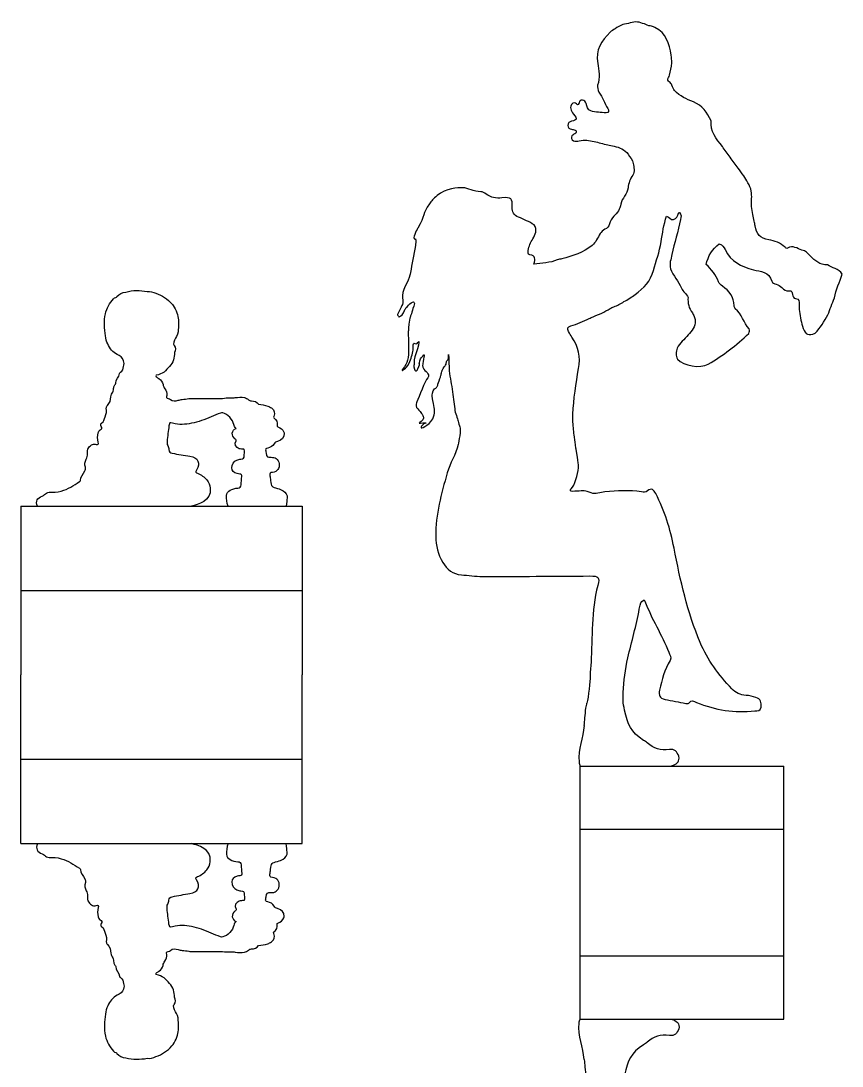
# Model space of a CAD drawing. Header units: centimetres. Extents: x 1.3 to 63.6, y -6.4 to 41.1.
# Drawn here: x 44.15 to 63.63, y 10.13 to 34.92 of the extents above; entities that cross this region are included whole.
import ezdxf

# ---------------------------------------------------------------- set-up
doc = ezdxf.new("R2010")
doc.units = ezdxf.units.CM
doc.layers.add('1. CORTE', color=5, linetype='Continuous')
doc.layers.add('3. CONTORNO', color=3, linetype='Continuous')

msp = doc.modelspace()

# ---------------------------------------------------------------- linework, layer by layer
at = {"layer": '1. CORTE', "ltscale": 0.1}
for p, q in [((44.151, 23.408), (44.544, 23.408)), ((44.151, 23.408), (44.151, 19.408)), ((48.194, 23.408), (49.066, 23.408)), ((50.44, 23.408), (50.82, 23.408)), ((50.82, 23.408), (50.82, 19.408)), ((44.151, 15.408), (44.151, 19.408)), ((50.82, 15.408), (50.82, 19.408)), ((57.415, 11.247), (57.415, 17.247)), ((59.573, 17.247), (62.244, 17.247)), ((62.244, 11.247), (62.244, 17.247)), ((44.151, 15.408), (44.544, 15.408)), ((48.194, 15.408), (49.066, 15.408)), ((50.44, 15.408), (50.82, 15.408)), ((59.573, 11.247), (62.244, 11.247))]:
    msp.add_line(p, q, dxfattribs=at)
at = {"layer": '1. CORTE'}
for points in [[(58.242, 34.733), (58.203, 34.707), (58.161, 34.683), (58.127, 34.65)], [(58.425, 34.834), (58.358, 34.811), (58.301, 34.771), (58.242, 34.733)], [(58.604, 34.871), (58.547, 34.844), (58.483, 34.852), (58.425, 34.834)], [(58.937, 34.847), (58.829, 34.89), (58.719, 34.92), (58.604, 34.871)], [(59.078, 34.807), (59.024, 34.796), (58.984, 34.835), (58.937, 34.847)], [(59.184, 34.766), (59.149, 34.78), (59.113, 34.793), (59.078, 34.807)], [(59.572, 34.11), (59.526, 34.377), (59.465, 34.637), (59.184, 34.766)], [(58.127, 34.65), (57.919, 34.449), (57.771, 34.238), (57.83, 33.912)], [(59.588, 33.924), (59.589, 33.986), (59.583, 34.048), (59.572, 34.11)], [(57.83, 33.912), (57.859, 33.753), (57.897, 33.568), (57.823, 33.399)], [(59.531, 33.633), (59.553, 33.73), (59.585, 33.824), (59.588, 33.924)], [(59.588, 33.392), (59.587, 33.463), (59.448, 33.477), (59.512, 33.576)], [(59.512, 33.576), (59.521, 33.594), (59.527, 33.613), (59.531, 33.633)], [(57.823, 33.399), (57.82, 33.34), (57.835, 33.285), (57.859, 33.231)], [(57.859, 33.231), (57.948, 33.112), (57.987, 32.966), (58.073, 32.845)], [(59.656, 33.267), (59.626, 33.305), (59.607, 33.348), (59.588, 33.392)], [(60.1, 33.001), (59.939, 33.066), (59.775, 33.129), (59.656, 33.267)], [(57.24, 32.971), (57.147, 32.876), (57.195, 32.792), (57.26, 32.707)], [(57.301, 32.966), (57.281, 32.975), (57.261, 32.978), (57.24, 32.971)], [(57.388, 32.977), (57.368, 32.889), (57.332, 32.952), (57.301, 32.966)], [(57.47, 33.043), (57.426, 33.044), (57.398, 33.018), (57.388, 32.977)], [(57.557, 32.961), (57.541, 33.001), (57.522, 33.042), (57.47, 33.043)], [(60.523, 32.553), (60.427, 32.745), (60.311, 32.915), (60.1, 33.001)], [(57.665, 32.786), (57.585, 32.809), (57.582, 32.895), (57.557, 32.961)], [(58.031, 32.74), (57.908, 32.743), (57.783, 32.753), (57.665, 32.786)], [(58.073, 32.845), (58.106, 32.798), (58.093, 32.739), (58.031, 32.74)], [(57.209, 32.539), (57.159, 32.524), (57.12, 32.5), (57.12, 32.443)], [(57.26, 32.707), (57.354, 32.585), (57.352, 32.582), (57.209, 32.539)], [(60.787, 31.943), (60.646, 32.124), (60.494, 32.299), (60.523, 32.553)], [(57.12, 32.443), (57.12, 32.386), (57.158, 32.36), (57.21, 32.349)], [(57.267, 32.233), (57.231, 32.208), (57.193, 32.182), (57.209, 32.131)], [(57.21, 32.349), (57.224, 32.347), (57.238, 32.344), (57.252, 32.341)], [(57.252, 32.341), (57.279, 32.335), (57.312, 32.333), (57.322, 32.301)], [(57.322, 32.301), (57.337, 32.254), (57.292, 32.25), (57.267, 32.233)], [(57.209, 32.131), (57.226, 32.076), (57.273, 32.066), (57.323, 32.066)], [(57.323, 32.066), (57.347, 32.066), (57.371, 32.068), (57.394, 32.075)], [(57.394, 32.075), (57.513, 32.111), (57.628, 32.09), (57.743, 32.056)], [(57.743, 32.056), (57.854, 32.04), (57.959, 31.999), (58.069, 31.984)], [(58.069, 31.984), (58.118, 31.968), (58.168, 31.957), (58.219, 31.947)], [(58.219, 31.947), (58.35, 31.92), (58.47, 31.873), (58.55, 31.756)], [(58.55, 31.756), (58.601, 31.69), (58.655, 31.626), (58.674, 31.542)], [(60.88, 31.818), (60.845, 31.857), (60.816, 31.9), (60.787, 31.943)], [(61.071, 31.553), (61.003, 31.638), (60.946, 31.732), (60.88, 31.818)], [(58.674, 31.542), (58.687, 31.448), (58.719, 31.344), (58.662, 31.264)], [(61.162, 31.431), (61.132, 31.472), (61.103, 31.514), (61.071, 31.553)], [(58.662, 31.264), (58.596, 31.169), (58.562, 31.067), (58.55, 30.961)], [(61.293, 31.245), (61.248, 31.306), (61.205, 31.369), (61.162, 31.431)], [(61.394, 31.082), (61.366, 31.14), (61.327, 31.191), (61.293, 31.245)], [(61.472, 30.883), (61.46, 30.955), (61.429, 31.019), (61.394, 31.082)], [(54.021, 30.776), (53.937, 30.709), (53.885, 30.641), (53.841, 30.583)], [(54.63, 30.964), (54.502, 30.967), (54.243, 30.952), (54.021, 30.776)], [(55.056, 30.868), (54.888, 30.87), (54.757, 30.961), (54.63, 30.964)], [(55.186, 30.814), (55.147, 30.842), (55.103, 30.868), (55.056, 30.868)], [(55.559, 30.727), (55.421, 30.698), (55.298, 30.732), (55.186, 30.814)], [(58.55, 30.961), (58.534, 30.81), (58.406, 30.714), (58.379, 30.575)], [(61.482, 30.705), (61.485, 30.765), (61.48, 30.824), (61.472, 30.883)], [(53.841, 30.583), (53.672, 30.358), (53.737, 30.295), (53.564, 30.004)], [(55.803, 30.498), (55.806, 30.716), (55.789, 30.737), (55.559, 30.727)], [(55.953, 30.265), (55.844, 30.309), (55.802, 30.396), (55.803, 30.498)], [(58.379, 30.575), (58.355, 30.455), (58.302, 30.364), (58.211, 30.288)], [(61.51, 30.33), (61.485, 30.454), (61.469, 30.578), (61.482, 30.705)], [(56.324, 30.085), (56.205, 30.155), (56.081, 30.214), (55.953, 30.265)], [(58.211, 30.288), (58.169, 30.232), (58.118, 30.179), (58.108, 30.107)], [(59.333, 29.678), (59.366, 29.884), (59.4, 30.089), (59.461, 30.29)], [(59.461, 30.29), (59.532, 30.275), (59.557, 30.193), (59.63, 30.208)], [(59.63, 30.208), (59.703, 30.231), (59.719, 30.298), (59.748, 30.357)], [(59.748, 30.357), (59.75, 30.362), (59.752, 30.366), (59.756, 30.37)], [(59.756, 30.37), (59.759, 30.373), (59.766, 30.378), (59.767, 30.377)], [(59.767, 30.377), (59.826, 30.33), (59.804, 30.268), (59.794, 30.21)], [(61.541, 30.17), (61.527, 30.223), (61.515, 30.275), (61.51, 30.33)], [(53.564, 30.004), (53.564, 30.004), (53.445, 29.805), (53.477, 29.756)], [(56.292, 29.753), (56.352, 29.857), (56.408, 29.966), (56.324, 30.085)], [(58.108, 30.107), (58.098, 30.036), (58.053, 30.003), (57.996, 29.977)], [(59.794, 30.21), (59.744, 29.929), (59.649, 29.658), (59.59, 29.379)], [(61.566, 30.059), (61.561, 30.096), (61.548, 30.132), (61.541, 30.17)], [(61.889, 29.728), (61.681, 29.756), (61.593, 29.869), (61.566, 30.059)], [(53.477, 29.756), (53.483, 29.747), (53.49, 29.746), (53.49, 29.746)], [(53.49, 29.746), (53.498, 29.744), (53.503, 29.749), (53.506, 29.749)], [(53.506, 29.749), (53.532, 29.745), (53.51, 29.595), (53.51, 29.595)], [(56.182, 29.477), (56.196, 29.578), (56.242, 29.665), (56.292, 29.753)], [(57.89, 29.875), (57.827, 29.78), (57.79, 29.668), (57.698, 29.594)], [(57.996, 29.977), (57.953, 29.951), (57.921, 29.913), (57.89, 29.875)], [(53.51, 29.595), (53.474, 29.362), (53.425, 29.151), (53.389, 28.956)], [(57.698, 29.594), (57.488, 29.425), (57.239, 29.343), (56.983, 29.277)], [(59.153, 29.001), (59.214, 29.226), (59.299, 29.445), (59.333, 29.678)], [(60.402, 29.145), (60.453, 29.34), (60.538, 29.513), (60.714, 29.629)], [(60.714, 29.629), (60.789, 29.614), (60.824, 29.551), (60.852, 29.495)], [(62.274, 29.554), (62.164, 29.652), (62.026, 29.71), (61.889, 29.728)], [(62.336, 29.529), (62.315, 29.517), (62.292, 29.538), (62.274, 29.554)], [(62.671, 29.484), (62.562, 29.521), (62.461, 29.605), (62.336, 29.529)], [(56.225, 29.374), (56.164, 29.385), (56.177, 29.435), (56.182, 29.477)], [(56.314, 29.154), (56.36, 29.273), (56.352, 29.351), (56.225, 29.374)], [(56.872, 29.253), (56.699, 29.177), (56.513, 29.177), (56.314, 29.154)], [(56.983, 29.277), (56.947, 29.267), (56.908, 29.269), (56.872, 29.253)], [(59.59, 29.379), (59.567, 29.268), (59.526, 29.158), (59.557, 29.042)], [(60.852, 29.495), (60.991, 29.214), (61.231, 29.091), (61.523, 29.018)], [(62.873, 29.347), (62.812, 29.401), (62.77, 29.485), (62.671, 29.484)], [(63.277, 29.132), (63.101, 29.126), (62.985, 29.232), (62.873, 29.347)], [(59.557, 29.042), (59.622, 28.876), (59.743, 28.741), (59.82, 28.582)], [(60.698, 28.734), (60.639, 28.9), (60.523, 29.024), (60.402, 29.145)], [(61.523, 29.018), (61.689, 28.976), (61.9, 28.973), (61.962, 28.745)], [(63.627, 28.916), (63.546, 29.046), (63.394, 29.061), (63.277, 29.132)], [(53.377, 28.892), (53.355, 28.754), (53.164, 28.505), (53.204, 28.337)], [(53.389, 28.956), (53.383, 28.922), (53.38, 28.906), (53.377, 28.892)], [(58.717, 28.434), (58.925, 28.575), (59.087, 28.753), (59.153, 29.001)], [(63.446, 28.35), (63.473, 28.549), (63.577, 28.724), (63.627, 28.916)], [(46.641, 28.488), (46.808, 28.544), (46.976, 28.525), (47.145, 28.501)], [(47.145, 28.501), (47.22, 28.517), (47.285, 28.482), (47.353, 28.461)], [(59.82, 28.582), (59.85, 28.494), (59.94, 28.449), (59.974, 28.363)], [(60.789, 28.628), (60.749, 28.655), (60.714, 28.69), (60.698, 28.734)], [(61.068, 28.162), (61.067, 28.373), (60.955, 28.517), (60.789, 28.628)], [(61.962, 28.745), (61.973, 28.706), (62.024, 28.689), (62.065, 28.674)], [(62.065, 28.674), (62.115, 28.656), (62.163, 28.637), (62.198, 28.595)], [(62.198, 28.595), (62.243, 28.542), (62.298, 28.513), (62.369, 28.518)], [(62.369, 28.518), (62.437, 28.528), (62.444, 28.479), (62.454, 28.432)], [(46.154, 27.973), (46.189, 28.109), (46.256, 28.227), (46.349, 28.332)], [(46.349, 28.332), (46.363, 28.348), (46.379, 28.361), (46.402, 28.36)], [(46.402, 28.36), (46.415, 28.364), (46.423, 28.372), (46.428, 28.384)], [(46.428, 28.384), (46.487, 28.442), (46.555, 28.483), (46.641, 28.488)], [(47.353, 28.461), (47.498, 28.406), (47.628, 28.328), (47.729, 28.207)], [(53.204, 28.337), (53.208, 28.316), (53.22, 28.271), (53.207, 28.216)], [(58.212, 28.139), (58.296, 28.173), (58.377, 28.213), (58.454, 28.263)], [(58.454, 28.263), (58.549, 28.308), (58.633, 28.371), (58.717, 28.434)], [(59.974, 28.363), (59.961, 28.228), (59.993, 28.105), (60.076, 27.996)], [(62.454, 28.432), (62.463, 28.389), (62.474, 28.342), (62.524, 28.336)], [(62.524, 28.336), (62.612, 28.324), (62.609, 28.261), (62.609, 28.199)], [(63.289, 27.949), (63.341, 28.083), (63.394, 28.216), (63.446, 28.35)], [(47.729, 28.207), (47.739, 28.196), (47.75, 28.185), (47.759, 28.172)], [(47.759, 28.172), (47.797, 28.118), (47.832, 28.062), (47.852, 27.998)], [(53.166, 28.13), (53.069, 27.941), (53.082, 27.957), (53.081, 27.955)], [(53.164, 27.926), (53.209, 27.927), (53.249, 28.07), (53.256, 28.078)], [(53.207, 28.216), (53.203, 28.2), (53.2, 28.195), (53.166, 28.13)], [(53.256, 28.078), (53.278, 28.108), (53.407, 28.259), (53.46, 28.255)], [(53.45, 28.101), (53.43, 28.042), (53.416, 27.982), (53.402, 27.944)], [(53.479, 28.237), (53.496, 28.209), (53.476, 28.181), (53.45, 28.101)], [(53.46, 28.255), (53.469, 28.254), (53.476, 28.243), (53.479, 28.237)], [(57.72, 27.901), (57.857, 27.962), (57.998, 28.015), (58.124, 28.099)], [(58.124, 28.099), (58.153, 28.114), (58.182, 28.126), (58.212, 28.139)], [(61.09, 28.095), (61.08, 28.117), (61.068, 28.139), (61.068, 28.162)], [(61.42, 27.616), (61.293, 27.764), (61.253, 27.973), (61.09, 28.095)], [(62.609, 28.199), (62.609, 28.142), (62.611, 28.086), (62.615, 28.029)], [(62.615, 28.029), (62.631, 27.892), (62.663, 27.758), (62.705, 27.627)], [(46.156, 27.45), (46.133, 27.624), (46.114, 27.799), (46.154, 27.973)], [(47.852, 27.998), (47.892, 27.885), (47.901, 27.769), (47.885, 27.651)], [(53.081, 27.955), (53.074, 27.947), (53.11, 27.918), (53.115, 27.903)], [(53.115, 27.903), (53.119, 27.893), (53.153, 27.926), (53.164, 27.926)], [(53.368, 27.824), (53.34, 27.688), (53.339, 27.556), (53.339, 27.556)], [(53.383, 27.885), (53.383, 27.885), (53.374, 27.856), (53.368, 27.824)], [(53.402, 27.944), (53.399, 27.935), (53.391, 27.914), (53.383, 27.885)], [(57.194, 27.689), (57.348, 27.726), (57.486, 27.803), (57.631, 27.862)], [(57.631, 27.862), (57.66, 27.876), (57.69, 27.888), (57.72, 27.901)], [(60.145, 27.816), (60.159, 27.666), (60.058, 27.573), (59.977, 27.471)], [(60.076, 27.996), (60.092, 27.968), (60.105, 27.939), (60.117, 27.909)], [(60.117, 27.909), (60.13, 27.879), (60.14, 27.848), (60.145, 27.816)], [(62.987, 27.514), (63.117, 27.639), (63.199, 27.797), (63.289, 27.949)], [(47.885, 27.651), (47.876, 27.579), (47.887, 27.503), (47.844, 27.438)], [(53.339, 27.556), (53.337, 27.294), (53.358, 27.211), (53.34, 27.011)], [(57.141, 27.551), (57.094, 27.623), (57.118, 27.666), (57.194, 27.689)], [(57.22, 27.417), (57.191, 27.459), (57.169, 27.508), (57.141, 27.551)], [(61.417, 27.508), (61.434, 27.544), (61.434, 27.58), (61.42, 27.616)], [(62.705, 27.627), (62.753, 27.475), (62.834, 27.444), (62.987, 27.514)], [(46.212, 27.257), (46.18, 27.318), (46.164, 27.383), (46.156, 27.45)], [(47.844, 27.438), (47.808, 27.381), (47.772, 27.323), (47.773, 27.251)], [(53.455, 27.193), (53.455, 27.207), (53.451, 27.264), (53.474, 27.273)], [(53.474, 27.273), (53.488, 27.279), (53.501, 27.26), (53.524, 27.262)], [(53.524, 27.262), (53.562, 27.265), (53.583, 27.32), (53.587, 27.318)], [(53.587, 27.318), (53.594, 27.315), (53.573, 27.168), (53.527, 27.049)], [(57.376, 26.673), (57.435, 26.944), (57.375, 27.19), (57.22, 27.417)], [(59.977, 27.471), (59.892, 27.364), (59.777, 27.282), (59.713, 27.158)], [(60.454, 26.78), (60.802, 26.986), (61.125, 27.228), (61.417, 27.508)], [(46.435, 27.007), (46.328, 27.061), (46.261, 27.151), (46.212, 27.257)], [(47.792, 27.054), (47.793, 26.995), (47.786, 26.937), (47.769, 26.88)], [(47.773, 27.251), (47.777, 27.242), (47.779, 27.231), (47.786, 27.223)], [(47.786, 27.223), (47.826, 27.168), (47.826, 27.112), (47.792, 27.054)], [(53.389, 26.878), (53.427, 26.988), (53.461, 27.086), (53.455, 27.193)], [(53.527, 27.049), (53.469, 26.899), (53.479, 26.83), (53.479, 26.811)], [(53.642, 26.93), (53.71, 26.994), (53.721, 27.029), (53.713, 26.97)], [(59.713, 27.158), (59.692, 27.069), (59.671, 26.98), (59.723, 26.894)], [(46.581, 26.859), (46.559, 26.934), (46.503, 26.977), (46.435, 27.007)], [(46.581, 26.724), (46.609, 26.769), (46.596, 26.814), (46.581, 26.859)], [(47.769, 26.88), (47.728, 26.759), (47.63, 26.682), (47.551, 26.59)], [(53.269, 26.68), (53.297, 26.705), (53.348, 26.759), (53.389, 26.878)], [(53.34, 27.011), (53.331, 26.899), (53.316, 26.834), (53.281, 26.769)], [(53.479, 26.811), (53.481, 26.734), (53.459, 26.76), (53.486, 26.659)], [(53.564, 26.666), (53.61, 26.768), (53.605, 26.781), (53.599, 26.787)], [(53.599, 26.787), (53.596, 26.791), (53.629, 26.918), (53.642, 26.93)], [(53.681, 26.794), (53.688, 26.797), (53.659, 26.715), (53.706, 26.659)], [(53.696, 26.873), (53.696, 26.873), (53.68, 26.793), (53.681, 26.794)], [(53.713, 26.97), (53.707, 26.925), (53.692, 26.873), (53.696, 26.873)], [(54.167, 26.678), (54.206, 26.744), (54.222, 26.744), (54.234, 26.779)], [(54.234, 26.779), (54.244, 26.81), (54.234, 26.814), (54.247, 26.843)], [(54.247, 26.843), (54.259, 26.868), (54.27, 26.87), (54.281, 26.898)], [(54.281, 26.898), (54.288, 26.916), (54.29, 26.931), (54.292, 26.954)], [(54.292, 26.954), (54.296, 26.986), (54.295, 27.011), (54.295, 27.011)], [(54.295, 27.011), (54.295, 27.011), (54.297, 26.934), (54.304, 26.678)], [(59.723, 26.894), (59.874, 26.74), (60.261, 26.665), (60.454, 26.78)], [(46.401, 26.327), (46.4, 26.416), (46.476, 26.474), (46.493, 26.555)], [(46.493, 26.555), (46.495, 26.567), (46.502, 26.58), (46.512, 26.586)], [(46.512, 26.586), (46.564, 26.618), (46.578, 26.668), (46.581, 26.724)], [(47.551, 26.59), (47.49, 26.561), (47.429, 26.531), (47.362, 26.515)], [(53.281, 26.769), (53.24, 26.693), (53.183, 26.638), (53.191, 26.63)], [(53.191, 26.63), (53.197, 26.624), (53.238, 26.651), (53.269, 26.68)], [(53.486, 26.659), (53.489, 26.649), (53.495, 26.624), (53.512, 26.62)], [(53.512, 26.62), (53.513, 26.619), (53.518, 26.618), (53.525, 26.62)], [(53.525, 26.62), (53.545, 26.626), (53.556, 26.649), (53.564, 26.666)], [(53.706, 26.659), (53.747, 26.611), (53.775, 26.602), (53.804, 26.551)], [(53.804, 26.551), (53.811, 26.538), (53.823, 26.515), (53.818, 26.49)], [(54.104, 26.481), (54.116, 26.522), (54.113, 26.53), (54.124, 26.576)], [(54.124, 26.576), (54.135, 26.616), (54.144, 26.637), (54.149, 26.647)], [(54.149, 26.647), (54.155, 26.659), (54.161, 26.668), (54.167, 26.678)], [(54.304, 26.678), (54.297, 26.598), (54.328, 26.516), (54.337, 26.431)], [(57.244, 25.592), (57.257, 25.956), (57.316, 26.315), (57.376, 26.673)], [(46.353, 26.228), (46.358, 26.25), (46.368, 26.27), (46.38, 26.29)], [(46.38, 26.29), (46.387, 26.302), (46.401, 26.314), (46.401, 26.327)], [(47.362, 26.515), (47.343, 26.507), (47.343, 26.496), (47.357, 26.482)], [(47.357, 26.482), (47.377, 26.463), (47.402, 26.452), (47.425, 26.437)], [(47.425, 26.437), (47.478, 26.404), (47.511, 26.357), (47.521, 26.297)], [(47.521, 26.297), (47.528, 26.258), (47.543, 26.225), (47.566, 26.195)], [(53.8, 26.455), (53.734, 26.378), (53.592, 26.009), (53.544, 25.884)], [(53.818, 26.49), (53.814, 26.471), (53.803, 26.459), (53.8, 26.455)], [(54.018, 26.238), (54.03, 26.256), (54.03, 26.264), (54.043, 26.309)], [(54.043, 26.309), (54.045, 26.313), (54.06, 26.356), (54.089, 26.44)], [(54.089, 26.44), (54.101, 26.473), (54.102, 26.475), (54.104, 26.481)], [(54.337, 26.431), (54.367, 26.268), (54.392, 26.104), (54.41, 25.939)], [(46.285, 26.007), (46.287, 26.049), (46.309, 26.082), (46.329, 26.116)], [(46.329, 26.116), (46.354, 26.149), (46.344, 26.191), (46.353, 26.228)], [(47.566, 26.195), (47.601, 26.148), (47.621, 26.096), (47.608, 26.036)], [(47.608, 26.036), (47.59, 25.996), (47.603, 25.973), (47.646, 25.966)], [(53.906, 26.01), (53.906, 26.04), (53.904, 26.136), (53.964, 26.19)], [(53.964, 26.19), (53.984, 26.208), (54, 26.212), (54.018, 26.238)], [(46.175, 25.737), (46.177, 25.76), (46.185, 25.783), (46.202, 25.798)], [(46.202, 25.798), (46.262, 25.856), (46.28, 25.929), (46.285, 26.007)], [(47.646, 25.966), (47.665, 25.962), (47.684, 25.956), (47.698, 25.943)], [(47.698, 25.943), (47.754, 25.891), (47.816, 25.902), (47.88, 25.922)], [(47.88, 25.922), (47.912, 25.93), (47.944, 25.938), (47.976, 25.941)], [(47.976, 25.941), (48.027, 25.954), (48.081, 25.947), (48.131, 25.961)], [(48.131, 25.961), (48.165, 25.967), (48.199, 25.967), (48.232, 25.965)], [(48.232, 25.965), (48.327, 25.964), (48.421, 25.965), (48.516, 25.966)], [(48.516, 25.966), (48.606, 25.97), (48.697, 25.963), (48.788, 25.966)], [(48.788, 25.966), (48.852, 25.971), (48.917, 25.955), (48.981, 25.973)], [(48.981, 25.973), (49.03, 25.983), (49.079, 25.975), (49.127, 25.978)], [(49.127, 25.978), (49.162, 25.98), (49.198, 25.972), (49.233, 25.985)], [(49.233, 25.985), (49.306, 25.991), (49.379, 26.002), (49.452, 25.986)], [(49.452, 25.986), (49.488, 25.976), (49.522, 25.961), (49.551, 25.936)], [(49.551, 25.936), (49.57, 25.92), (49.593, 25.907), (49.618, 25.907)], [(49.618, 25.907), (49.687, 25.907), (49.746, 25.888), (49.785, 25.827)], [(49.785, 25.827), (49.86, 25.816), (49.936, 25.812), (50.008, 25.785)], [(50.008, 25.785), (50.036, 25.771), (50.065, 25.757), (50.093, 25.742)], [(53.544, 25.884), (53.533, 25.855), (53.513, 25.802), (53.535, 25.754)], [(53.923, 25.914), (53.909, 25.981), (53.907, 25.989), (53.906, 26.01)], [(53.96, 25.613), (53.969, 25.673), (53.964, 25.725), (53.923, 25.914)], [(54.41, 25.939), (54.428, 25.866), (54.433, 25.792), (54.439, 25.717)], [(46.151, 25.531), (46.171, 25.598), (46.2, 25.664), (46.175, 25.737)], [(48.884, 25.617), (48.809, 25.59), (48.734, 25.566), (48.662, 25.532)], [(48.939, 25.622), (48.919, 25.627), (48.902, 25.624), (48.884, 25.617)], [(49.198, 25.347), (49.182, 25.461), (49.054, 25.597), (48.939, 25.622)], [(50.093, 25.742), (50.17, 25.673), (50.18, 25.635), (50.146, 25.539)], [(50.146, 25.539), (50.14, 25.524), (50.135, 25.513), (50.151, 25.502)], [(53.535, 25.754), (53.542, 25.738), (53.548, 25.737), (53.59, 25.69)], [(53.59, 25.69), (53.63, 25.644), (53.651, 25.621), (53.668, 25.59)], [(53.645, 25.27), (53.668, 25.248), (53.885, 25.357), (53.947, 25.552)], [(53.668, 25.59), (53.691, 25.549), (53.703, 25.527), (53.7, 25.501)], [(53.947, 25.552), (53.948, 25.559), (53.956, 25.582), (53.96, 25.613)], [(54.439, 25.717), (54.446, 25.632), (54.512, 25.477), (54.521, 25.426)], [(57.259, 25.222), (57.253, 25.345), (57.227, 25.468), (57.244, 25.592)], [(46.032, 25.218), (46.072, 25.238), (46.083, 25.264), (46.056, 25.303)], [(46.056, 25.303), (46.039, 25.329), (46.039, 25.359), (46.064, 25.376)], [(46.064, 25.376), (46.12, 25.414), (46.132, 25.474), (46.151, 25.531)], [(47.663, 25.319), (47.645, 25.195), (47.633, 25.07), (47.618, 24.945)], [(47.75, 25.38), (47.684, 25.402), (47.673, 25.39), (47.663, 25.319)], [(48.198, 25.376), (48.049, 25.35), (47.9, 25.331), (47.75, 25.38)], [(48.662, 25.532), (48.513, 25.462), (48.36, 25.405), (48.198, 25.376)], [(49.255, 25.256), (49.227, 25.284), (49.206, 25.312), (49.198, 25.347)], [(50.151, 25.502), (50.216, 25.459), (50.236, 25.397), (50.229, 25.323)], [(50.229, 25.323), (50.228, 25.31), (50.232, 25.299), (50.245, 25.292)], [(50.245, 25.292), (50.308, 25.268), (50.359, 25.231), (50.388, 25.168)], [(53.7, 25.501), (53.692, 25.433), (53.591, 25.396), (53.597, 25.383)], [(53.597, 25.383), (53.603, 25.371), (53.761, 25.394), (53.762, 25.389)], [(53.645, 25.291), (53.643, 25.285), (53.64, 25.275), (53.645, 25.27)], [(53.699, 25.355), (53.675, 25.335), (53.653, 25.323), (53.645, 25.291)], [(53.762, 25.389), (53.763, 25.386), (53.702, 25.357), (53.699, 25.355)], [(54.521, 25.426), (54.529, 25.397), (54.553, 25.309), (54.56, 25.295)], [(54.56, 25.295), (54.599, 25.216), (54.531, 24.948), (54.522, 24.871)], [(45.986, 24.926), (45.97, 25), (45.961, 25.074), (45.984, 25.148)], [(45.984, 25.148), (45.993, 25.177), (46.004, 25.204), (46.032, 25.218)], [(49.227, 25.009), (49.189, 25.046), (49.161, 25.087), (49.162, 25.143)], [(49.162, 25.143), (49.174, 25.194), (49.198, 25.236), (49.255, 25.256)], [(50.394, 25.139), (50.392, 25.035), (50.352, 24.984), (50.239, 24.944)], [(50.388, 25.168), (50.391, 25.158), (50.393, 25.149), (50.394, 25.139)], [(57.27, 25.103), (57.264, 25.143), (57.261, 25.182), (57.259, 25.222)], [(57.305, 24.867), (57.297, 24.946), (57.283, 25.025), (57.27, 25.103)], [(45.731, 24.651), (45.729, 24.703), (45.729, 24.755), (45.76, 24.801)], [(45.76, 24.801), (45.784, 24.834), (45.812, 24.862), (45.851, 24.876)], [(45.851, 24.876), (45.879, 24.885), (45.909, 24.885), (45.937, 24.876)], [(45.937, 24.876), (45.988, 24.861), (45.995, 24.882), (45.986, 24.926)], [(47.618, 24.945), (47.614, 24.911), (47.618, 24.879), (47.633, 24.847)], [(47.633, 24.847), (47.647, 24.817), (47.662, 24.786), (47.662, 24.752)], [(49.33, 24.773), (49.244, 24.805), (49.213, 24.878), (49.253, 24.962)], [(49.253, 24.962), (49.269, 24.991), (49.24, 24.996), (49.227, 25.009)], [(50.004, 24.79), (49.963, 24.783), (49.951, 24.763), (49.956, 24.726)], [(50.155, 24.89), (50.123, 24.831), (50.067, 24.802), (50.004, 24.79)], [(50.239, 24.944), (50.201, 24.942), (50.174, 24.926), (50.155, 24.89)], [(54.522, 24.871), (54.469, 24.634), (54.328, 24.432), (54.262, 24.2)], [(57.32, 24.761), (57.313, 24.796), (57.308, 24.831), (57.305, 24.867)], [(45.701, 24.526), (45.724, 24.566), (45.732, 24.606), (45.731, 24.651)], [(47.662, 24.752), (47.663, 24.699), (47.694, 24.68), (47.74, 24.669)], [(47.74, 24.669), (47.879, 24.639), (48.02, 24.615), (48.161, 24.595)], [(48.161, 24.595), (48.351, 24.568), (48.418, 24.428), (48.312, 24.266)], [(49.429, 24.76), (49.396, 24.763), (49.362, 24.762), (49.33, 24.773)], [(49.37, 24.527), (49.426, 24.529), (49.45, 24.554), (49.444, 24.609)], [(49.447, 24.756), (49.441, 24.758), (49.435, 24.76), (49.429, 24.76)], [(49.444, 24.609), (49.443, 24.617), (49.445, 24.625), (49.447, 24.634)], [(49.447, 24.634), (49.456, 24.674), (49.465, 24.715), (49.447, 24.756)], [(49.956, 24.726), (49.959, 24.707), (49.962, 24.689), (49.966, 24.67)], [(49.966, 24.67), (49.985, 24.574), (49.989, 24.57), (50.088, 24.569)], [(50.088, 24.569), (50.13, 24.569), (50.172, 24.568), (50.206, 24.539)], [(57.376, 24.32), (57.377, 24.333), (57.372, 24.478), (57.32, 24.761)], [(45.679, 24.333), (45.656, 24.399), (45.666, 24.466), (45.701, 24.526)], [(45.666, 24.245), (45.686, 24.272), (45.691, 24.298), (45.679, 24.333)], [(49.155, 24.316), (49.152, 24.403), (49.198, 24.478), (49.272, 24.505)], [(49.283, 24.183), (49.197, 24.207), (49.157, 24.249), (49.155, 24.316)], [(49.272, 24.505), (49.304, 24.517), (49.337, 24.526), (49.37, 24.527)], [(50.277, 24.421), (50.29, 24.303), (50.235, 24.226), (50.117, 24.213)], [(50.206, 24.539), (50.244, 24.508), (50.265, 24.467), (50.277, 24.421)], [(57.204, 23.82), (57.282, 23.906), (57.364, 24.154), (57.376, 24.32)], [(45.563, 24.021), (45.56, 24.114), (45.64, 24.167), (45.666, 24.245)], [(48.312, 24.266), (48.28, 24.217), (48.295, 24.208), (48.339, 24.191)], [(48.339, 24.191), (48.426, 24.157), (48.501, 24.104), (48.561, 24.032)], [(49.345, 24.172), (49.324, 24.173), (49.303, 24.178), (49.283, 24.183)], [(49.39, 24.114), (49.397, 24.148), (49.383, 24.17), (49.345, 24.172)], [(49.372, 23.914), (49.382, 23.98), (49.377, 24.048), (49.39, 24.114)], [(50.117, 24.213), (50.059, 24.207), (50.047, 24.185), (50.055, 24.134)], [(50.055, 24.134), (50.061, 24.099), (50.069, 24.064), (50.069, 24.028)], [(54.262, 24.2), (54.122, 23.707), (53.985, 23.213), (53.989, 22.694)], [(45.107, 23.77), (45.269, 23.811), (45.405, 23.901), (45.539, 23.994)], [(45.539, 23.994), (45.55, 24.002), (45.564, 24.009), (45.563, 24.021)], [(49.115, 23.787), (49.168, 23.823), (49.231, 23.836), (49.294, 23.838)], [(49.294, 23.838), (49.347, 23.841), (49.365, 23.865), (49.372, 23.914)], [(50.069, 24.028), (50.07, 24.02), (50.069, 24.03), (50.07, 24.022)], [(50.07, 24.022), (50.092, 23.867), (50.092, 23.867), (50.239, 23.831)], [(50.239, 23.831), (50.287, 23.819), (50.331, 23.802), (50.372, 23.776)], [(57.184, 23.777), (57.178, 23.793), (57.198, 23.814), (57.204, 23.82)], [(59.206, 23.708), (59.158, 23.797), (59.111, 23.855), (59.009, 23.771)], [(44.544, 23.408), (44.498, 23.533), (44.532, 23.605), (44.659, 23.65)], [(44.659, 23.65), (44.68, 23.658), (44.696, 23.67), (44.711, 23.685)], [(44.711, 23.685), (44.741, 23.716), (44.778, 23.734), (44.821, 23.739)], [(44.821, 23.739), (44.917, 23.741), (45.015, 23.733), (45.107, 23.77)], [(49.03, 23.66), (49.021, 23.727), (49.07, 23.757), (49.115, 23.787)], [(49.066, 23.408), (49.035, 23.489), (49.026, 23.592), (49.03, 23.66)], [(50.372, 23.776), (50.433, 23.734), (50.474, 23.681), (50.465, 23.602)], [(50.465, 23.602), (50.459, 23.574), (50.453, 23.485), (50.44, 23.408)], [(57.341, 23.766), (57.275, 23.763), (57.195, 23.751), (57.184, 23.777)], [(57.677, 23.726), (57.53, 23.79), (57.49, 23.775), (57.341, 23.766)], [(58.001, 23.75), (57.893, 23.739), (57.781, 23.681), (57.677, 23.726)], [(58.87, 23.749), (58.58, 23.796), (58.291, 23.779), (58.001, 23.75)], [(59.009, 23.771), (58.97, 23.738), (58.919, 23.741), (58.87, 23.749)], [(59.641, 22.417), (59.552, 22.867), (59.425, 23.302), (59.206, 23.708)], [(53.989, 22.694), (53.991, 22.474), (54.044, 22.266), (54.155, 22.077)], [(60.262, 20.175), (59.959, 20.893), (59.79, 21.654), (59.641, 22.417)], [(54.155, 22.077), (54.254, 21.909), (54.395, 21.799), (54.597, 21.782)], [(54.597, 21.782), (54.764, 21.769), (54.931, 21.742), (55.097, 21.743)], [(55.097, 21.743), (55.946, 21.743), (56.795, 21.75), (57.644, 21.755)], [(57.644, 21.755), (57.858, 21.756), (57.884, 21.733), (57.831, 21.529)], [(57.831, 21.529), (57.675, 20.926), (57.706, 20.307), (57.672, 19.695)], [(58.816, 20.966), (58.845, 21.131), (58.848, 21.13), (58.929, 21.189)], [(58.929, 21.189), (58.937, 21.179), (58.947, 21.169), (58.952, 21.157)], [(58.952, 21.157), (59.106, 20.737), (59.354, 20.361), (59.515, 19.944)], [(58.545, 19.813), (58.635, 20.198), (58.747, 20.577), (58.816, 20.966)], [(61.011, 19.082), (60.7, 19.404), (60.435, 19.767), (60.262, 20.175)], [(59.515, 19.944), (59.54, 19.88), (59.593, 19.83), (59.548, 19.753)], [(57.672, 19.695), (57.666, 19.586), (57.644, 19.476), (57.652, 19.37)], [(58.437, 18.993), (58.45, 19.266), (58.483, 19.543), (58.545, 19.813)], [(59.548, 19.753), (59.42, 19.534), (59.351, 19.295), (59.3, 19.049)], [(57.652, 19.37), (57.659, 19.29), (57.607, 18.861), (57.575, 18.742)], [(59.3, 19.049), (59.273, 18.919), (59.294, 18.858), (59.428, 18.828)], [(61.35, 18.924), (61.214, 18.932), (61.101, 18.988), (61.011, 19.082)], [(61.582, 18.875), (61.506, 18.897), (61.428, 18.92), (61.35, 18.924)], [(61.705, 18.644), (61.713, 18.749), (61.699, 18.841), (61.582, 18.875)], [(59.428, 18.828), (59.591, 18.791), (59.756, 18.765), (59.92, 18.732)], [(59.92, 18.732), (59.947, 18.726), (59.978, 18.72), (59.993, 18.742)], [(59.993, 18.742), (60.05, 18.826), (60.114, 18.784), (60.176, 18.757)], [(60.176, 18.757), (60.619, 18.57), (61.08, 18.506), (61.557, 18.557)], [(61.557, 18.557), (61.614, 18.563), (61.698, 18.539), (61.705, 18.644)], [(58.919, 17.856), (58.614, 18.055), (58.545, 18.224), (58.466, 18.576)], [(57.511, 18.206), (57.479, 17.919), (57.363, 17.645), (57.391, 17.349)], [(59.006, 17.796), (58.979, 17.819), (58.949, 17.837), (58.919, 17.856)], [(59.53, 17.638), (59.328, 17.607), (59.157, 17.666), (59.006, 17.796)], [(59.751, 17.479), (59.718, 17.595), (59.649, 17.656), (59.53, 17.638)], [(59.626, 17.269), (59.72, 17.309), (59.784, 17.36), (59.751, 17.479)], [(57.391, 17.349), (57.397, 17.287), (57.397, 17.282), (57.415, 17.247)], [(59.573, 17.247), (59.591, 17.254), (59.609, 17.261), (59.626, 17.269)], [(44.544, 15.408), (44.498, 15.283), (44.532, 15.211), (44.659, 15.166)], [(49.066, 15.408), (49.035, 15.327), (49.026, 15.224), (49.03, 15.156)], [(50.465, 15.214), (50.459, 15.242), (50.453, 15.331), (50.44, 15.408)], [(44.659, 15.166), (44.68, 15.158), (44.696, 15.146), (44.711, 15.131)], [(44.711, 15.131), (44.741, 15.1), (44.778, 15.082), (44.821, 15.077)], [(49.03, 15.156), (49.021, 15.089), (49.07, 15.059), (49.115, 15.029)], [(50.372, 15.04), (50.433, 15.082), (50.474, 15.135), (50.465, 15.214)], [(44.821, 15.077), (44.917, 15.075), (45.015, 15.083), (45.107, 15.046)], [(45.107, 15.046), (45.269, 15.005), (45.405, 14.916), (45.539, 14.822)], [(49.115, 15.029), (49.168, 14.994), (49.231, 14.98), (49.294, 14.978)], [(49.294, 14.978), (49.347, 14.975), (49.365, 14.951), (49.372, 14.902)], [(49.372, 14.902), (49.382, 14.836), (49.377, 14.768), (49.39, 14.702)], [(50.07, 14.794), (50.092, 14.949), (50.092, 14.949), (50.239, 14.985)], [(50.239, 14.985), (50.287, 14.997), (50.331, 15.014), (50.372, 15.04)], [(45.539, 14.822), (45.55, 14.814), (45.564, 14.807), (45.563, 14.795)], [(45.563, 14.795), (45.56, 14.702), (45.64, 14.649), (45.666, 14.571)], [(48.339, 14.625), (48.426, 14.659), (48.501, 14.712), (48.561, 14.784)], [(49.283, 14.633), (49.197, 14.609), (49.157, 14.567), (49.155, 14.5)], [(49.345, 14.644), (49.324, 14.643), (49.303, 14.638), (49.283, 14.633)], [(49.39, 14.702), (49.397, 14.668), (49.383, 14.646), (49.345, 14.644)], [(50.117, 14.603), (50.059, 14.609), (50.047, 14.631), (50.055, 14.683)], [(50.055, 14.683), (50.061, 14.717), (50.069, 14.752), (50.069, 14.788)], [(50.069, 14.788), (50.07, 14.796), (50.069, 14.786), (50.07, 14.794)], [(45.679, 14.483), (45.656, 14.417), (45.666, 14.35), (45.701, 14.29)], [(45.666, 14.571), (45.686, 14.544), (45.691, 14.518), (45.679, 14.483)], [(48.161, 14.221), (48.351, 14.248), (48.418, 14.388), (48.312, 14.55)], [(48.312, 14.55), (48.28, 14.599), (48.295, 14.608), (48.339, 14.625)], [(49.155, 14.5), (49.152, 14.413), (49.198, 14.338), (49.272, 14.311)], [(50.277, 14.395), (50.29, 14.513), (50.235, 14.59), (50.117, 14.603)], [(50.206, 14.277), (50.244, 14.308), (50.265, 14.349), (50.277, 14.395)], [(45.701, 14.29), (45.724, 14.25), (45.732, 14.21), (45.731, 14.165)], [(45.731, 14.165), (45.729, 14.113), (45.729, 14.061), (45.76, 14.015)], [(47.662, 14.064), (47.663, 14.117), (47.694, 14.136), (47.74, 14.147)], [(47.74, 14.147), (47.879, 14.178), (48.02, 14.201), (48.161, 14.221)], [(49.272, 14.311), (49.304, 14.299), (49.337, 14.29), (49.37, 14.289)], [(49.37, 14.289), (49.426, 14.287), (49.45, 14.262), (49.444, 14.207)], [(49.444, 14.207), (49.443, 14.199), (49.445, 14.191), (49.447, 14.182)], [(49.447, 14.182), (49.456, 14.142), (49.465, 14.101), (49.447, 14.06)], [(49.956, 14.09), (49.959, 14.109), (49.962, 14.127), (49.966, 14.146)], [(49.966, 14.146), (49.985, 14.242), (49.989, 14.246), (50.088, 14.247)], [(50.088, 14.247), (50.13, 14.247), (50.172, 14.248), (50.206, 14.277)], [(45.76, 14.015), (45.784, 13.982), (45.812, 13.954), (45.851, 13.94)], [(45.851, 13.94), (45.879, 13.931), (45.909, 13.931), (45.937, 13.94)], [(45.937, 13.94), (45.988, 13.955), (45.995, 13.934), (45.986, 13.89)], [(45.986, 13.89), (45.97, 13.816), (45.961, 13.742), (45.984, 13.668)], [(47.618, 13.871), (47.614, 13.905), (47.618, 13.937), (47.633, 13.969)], [(47.633, 13.969), (47.647, 13.999), (47.662, 14.03), (47.662, 14.064)], [(49.33, 14.043), (49.244, 14.011), (49.213, 13.938), (49.253, 13.854)], [(49.429, 14.056), (49.396, 14.053), (49.362, 14.054), (49.33, 14.043)], [(49.447, 14.06), (49.441, 14.058), (49.435, 14.056), (49.429, 14.056)], [(50.004, 14.026), (49.963, 14.033), (49.951, 14.054), (49.956, 14.09)], [(50.155, 13.926), (50.123, 13.985), (50.067, 14.014), (50.004, 14.026)], [(50.239, 13.872), (50.201, 13.875), (50.174, 13.89), (50.155, 13.926)], [(45.984, 13.668), (45.993, 13.639), (46.004, 13.613), (46.032, 13.598)], [(47.663, 13.497), (47.645, 13.621), (47.633, 13.746), (47.618, 13.871)], [(49.227, 13.807), (49.189, 13.77), (49.161, 13.729), (49.162, 13.673)], [(49.162, 13.673), (49.174, 13.622), (49.198, 13.58), (49.255, 13.56)], [(49.253, 13.854), (49.269, 13.825), (49.24, 13.82), (49.227, 13.807)], [(50.394, 13.677), (50.392, 13.781), (50.352, 13.832), (50.239, 13.872)], [(50.245, 13.524), (50.308, 13.548), (50.359, 13.585), (50.388, 13.648)], [(50.388, 13.648), (50.391, 13.658), (50.393, 13.667), (50.394, 13.677)], [(46.032, 13.598), (46.072, 13.578), (46.083, 13.552), (46.056, 13.513)], [(46.056, 13.513), (46.039, 13.487), (46.039, 13.457), (46.064, 13.44)], [(46.064, 13.44), (46.12, 13.402), (46.132, 13.342), (46.151, 13.285)], [(47.75, 13.436), (47.684, 13.414), (47.673, 13.426), (47.663, 13.497)], [(48.198, 13.44), (48.049, 13.466), (47.9, 13.485), (47.75, 13.436)], [(48.662, 13.284), (48.513, 13.354), (48.36, 13.411), (48.198, 13.44)], [(49.198, 13.469), (49.182, 13.355), (49.054, 13.219), (48.939, 13.194)], [(49.255, 13.56), (49.227, 13.532), (49.206, 13.504), (49.198, 13.469)], [(50.151, 13.314), (50.216, 13.357), (50.236, 13.419), (50.229, 13.493)], [(50.229, 13.493), (50.228, 13.506), (50.232, 13.517), (50.245, 13.524)], [(46.151, 13.285), (46.171, 13.218), (46.2, 13.152), (46.175, 13.08)], [(48.884, 13.199), (48.809, 13.226), (48.734, 13.25), (48.662, 13.284)], [(48.939, 13.194), (48.919, 13.189), (48.902, 13.192), (48.884, 13.199)], [(50.093, 13.074), (50.17, 13.143), (50.18, 13.181), (50.146, 13.277)], [(50.146, 13.277), (50.14, 13.292), (50.135, 13.303), (50.151, 13.314)], [(46.175, 13.08), (46.177, 13.056), (46.185, 13.033), (46.202, 13.018)], [(46.202, 13.018), (46.262, 12.96), (46.28, 12.887), (46.285, 12.809)], [(47.698, 12.873), (47.754, 12.925), (47.816, 12.914), (47.88, 12.894)], [(47.88, 12.894), (47.912, 12.886), (47.944, 12.878), (47.976, 12.875)], [(49.551, 12.88), (49.57, 12.896), (49.593, 12.909), (49.618, 12.909)], [(49.618, 12.909), (49.687, 12.909), (49.746, 12.928), (49.785, 12.989)], [(49.785, 12.989), (49.86, 13), (49.936, 13.004), (50.008, 13.031)], [(50.008, 13.031), (50.036, 13.045), (50.065, 13.059), (50.093, 13.074)], [(46.285, 12.809), (46.287, 12.767), (46.309, 12.734), (46.329, 12.7)], [(46.329, 12.7), (46.354, 12.667), (46.344, 12.625), (46.353, 12.588)], [(47.566, 12.621), (47.601, 12.668), (47.621, 12.72), (47.608, 12.78)], [(47.608, 12.78), (47.59, 12.82), (47.603, 12.843), (47.646, 12.851)], [(47.646, 12.851), (47.665, 12.854), (47.684, 12.86), (47.698, 12.873)], [(47.976, 12.875), (48.027, 12.862), (48.081, 12.869), (48.131, 12.855)], [(48.131, 12.855), (48.165, 12.85), (48.199, 12.849), (48.232, 12.851)], [(48.232, 12.851), (48.327, 12.852), (48.421, 12.851), (48.516, 12.85)], [(48.516, 12.85), (48.606, 12.846), (48.697, 12.853), (48.788, 12.85)], [(48.788, 12.85), (48.852, 12.845), (48.917, 12.861), (48.981, 12.843)], [(48.981, 12.843), (49.03, 12.833), (49.079, 12.841), (49.127, 12.838)], [(49.127, 12.838), (49.162, 12.836), (49.198, 12.844), (49.233, 12.831)], [(49.233, 12.831), (49.306, 12.825), (49.379, 12.814), (49.452, 12.831)], [(49.452, 12.831), (49.488, 12.84), (49.522, 12.855), (49.551, 12.88)], [(46.353, 12.588), (46.358, 12.566), (46.368, 12.546), (46.38, 12.526)], [(46.38, 12.526), (46.387, 12.514), (46.401, 12.502), (46.401, 12.489)], [(46.401, 12.489), (46.4, 12.4), (46.476, 12.343), (46.493, 12.261)], [(47.425, 12.379), (47.478, 12.412), (47.511, 12.459), (47.521, 12.519)], [(47.521, 12.519), (47.528, 12.558), (47.543, 12.591), (47.566, 12.621)], [(46.493, 12.261), (46.495, 12.249), (46.502, 12.236), (46.512, 12.23)], [(46.512, 12.23), (46.564, 12.198), (46.578, 12.148), (46.581, 12.092)], [(47.362, 12.301), (47.343, 12.309), (47.343, 12.32), (47.357, 12.334)], [(47.357, 12.334), (47.377, 12.353), (47.402, 12.364), (47.425, 12.379)], [(47.551, 12.226), (47.49, 12.255), (47.429, 12.285), (47.362, 12.301)], [(47.769, 11.936), (47.728, 12.057), (47.63, 12.134), (47.551, 12.226)], [(46.581, 11.957), (46.559, 11.882), (46.503, 11.839), (46.435, 11.809)], [(46.581, 12.092), (46.609, 12.047), (46.596, 12.002), (46.581, 11.957)], [(47.792, 11.762), (47.793, 11.821), (47.786, 11.879), (47.769, 11.936)], [(46.435, 11.809), (46.328, 11.755), (46.261, 11.665), (46.212, 11.559)], [(47.786, 11.593), (47.826, 11.648), (47.826, 11.704), (47.792, 11.762)], [(46.212, 11.559), (46.18, 11.498), (46.164, 11.433), (46.156, 11.366)], [(47.844, 11.378), (47.808, 11.435), (47.772, 11.493), (47.773, 11.565)], [(47.773, 11.565), (47.777, 11.574), (47.779, 11.585), (47.786, 11.593)], [(46.156, 11.366), (46.133, 11.192), (46.114, 11.017), (46.154, 10.843)], [(47.885, 11.165), (47.876, 11.237), (47.887, 11.313), (47.844, 11.378)], [(47.852, 10.818), (47.892, 10.931), (47.901, 11.047), (47.885, 11.165)], [(57.391, 11.145), (57.397, 11.207), (57.397, 11.212), (57.415, 11.247)], [(59.573, 11.247), (59.591, 11.24), (59.609, 11.233), (59.626, 11.225)], [(59.626, 11.225), (59.72, 11.185), (59.784, 11.134), (59.751, 11.015)], [(57.511, 10.289), (57.479, 10.575), (57.363, 10.849), (57.391, 11.145)], [(59.751, 11.015), (59.718, 10.9), (59.649, 10.838), (59.53, 10.856)], [(46.154, 10.843), (46.189, 10.707), (46.256, 10.589), (46.349, 10.484)], [(47.759, 10.644), (47.797, 10.698), (47.832, 10.754), (47.852, 10.818)], [(59.006, 10.698), (58.979, 10.675), (58.949, 10.657), (58.919, 10.638)], [(59.53, 10.856), (59.328, 10.887), (59.157, 10.829), (59.006, 10.698)], [(46.349, 10.484), (46.363, 10.468), (46.379, 10.455), (46.402, 10.456)], [(46.402, 10.456), (46.415, 10.452), (46.423, 10.444), (46.428, 10.432)], [(46.428, 10.432), (46.487, 10.374), (46.555, 10.333), (46.641, 10.328)], [(47.353, 10.355), (47.498, 10.41), (47.628, 10.488), (47.729, 10.609)], [(47.729, 10.609), (47.739, 10.62), (47.75, 10.631), (47.759, 10.644)], [(58.919, 10.638), (58.614, 10.439), (58.545, 10.27), (58.466, 9.918)], [(46.641, 10.328), (46.808, 10.273), (46.976, 10.291), (47.145, 10.315)], [(47.145, 10.315), (47.22, 10.3), (47.285, 10.334), (47.353, 10.355)]]:
    msp.add_open_spline(points, degree=3, dxfattribs=at)
for points in [[(48.561, 24.032), (48.603, 23.973), (48.636, 23.91), (48.643, 23.838), (48.676, 23.523), (48.348, 23.452), (48.194, 23.408)], [(48.561, 14.784), (48.603, 14.843), (48.636, 14.906), (48.643, 14.978), (48.676, 15.294), (48.348, 15.364), (48.194, 15.408)]]:
    msp.add_open_spline(points, degree=3, knots=[34, 34, 34, 34, 35, 35, 35, 35.85343, 35.85343, 35.85343, 35.85343], dxfattribs=at)
at = {"layer": '1. CORTE', "ltscale": 0.1}
for points, knots in [([(58.466, 18.576), (58.452, 18.653), (58.425, 18.79), (58.434, 18.93), (58.437, 18.993)], [0, 0, 0, 0, 0.2334486, 0.4192641, 0.4192641, 0.4192641, 0.4192641]), ([(57.511, 18.206), (57.517, 18.267), (57.532, 18.405), (57.544, 18.585), (57.567, 18.702), (57.575, 18.742)], [0, 0, 0, 0, 0.1844683, 0.4167252, 0.5407839, 0.5407839, 0.5407839, 0.5407839]), ([(57.511, 10.289), (57.517, 10.227), (57.532, 10.089), (57.544, 9.909), (57.567, 9.792), (57.575, 9.752)], [0, 0, 0, 0, 0.1844683, 0.4167252, 0.5407839, 0.5407839, 0.5407839, 0.5407839])]:
    msp.add_open_spline(points, degree=3, knots=knots, dxfattribs=at)
at = {"layer": '3. CONTORNO', "ltscale": 0.1}
for p, q in [((44.544, 23.408), (48.194, 23.408)), ((49.066, 23.408), (50.44, 23.408)), ((44.151, 21.408), (50.82, 21.408)), ((44.151, 17.408), (50.82, 17.408)), ((57.415, 17.247), (59.573, 17.247)), ((57.415, 15.747), (62.244, 15.747)), ((44.544, 15.408), (48.194, 15.408)), ((49.066, 15.408), (50.44, 15.408)), ((57.415, 12.747), (62.244, 12.747)), ((57.415, 11.247), (59.573, 11.247))]:
    msp.add_line(p, q, dxfattribs=at)

doc.saveas('drawing.dxf')
